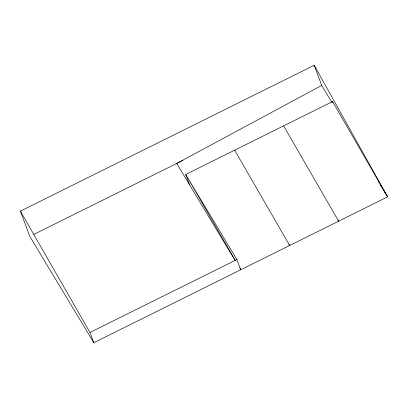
<?xml version="1.0" encoding="UTF-8"?>
<svg xmlns="http://www.w3.org/2000/svg" width="408" height="408" viewBox="0 0 408 408"><rect width="100%" height="100%" fill="white"/><g stroke="black" fill="none" stroke-linecap="round" stroke-linejoin="round"><path stroke-width="0.61" d="M314.206 65.28L387.6 196.875L93.794 342.72L29.794 236.385L20.4 211.125L314.206 65.28L321.693 85.42L176.695 163.465L235.12 260.528M33.782 234.411L182.963 160.359M380.052 184.334L387.6 196.875L332.586 101.561L185.686 174.481L189.496 184.732M93.794 342.72L89.984 332.469L236.885 259.549L185.686 174.481L235.294 260.431M321.693 85.42L331.867 102.326M378.083 181.06L379.068 182.697M289.012 244.397L289.665 245.489L234.651 150.175M240.042 268.709L240.7 269.795L236.885 259.549M337.987 220.091L338.63 221.182L283.621 125.868M240.062 268.694L240.7 269.795M20.4 211.125L89.984 332.469M332.586 101.561L333.01 102.699"/></g></svg>
